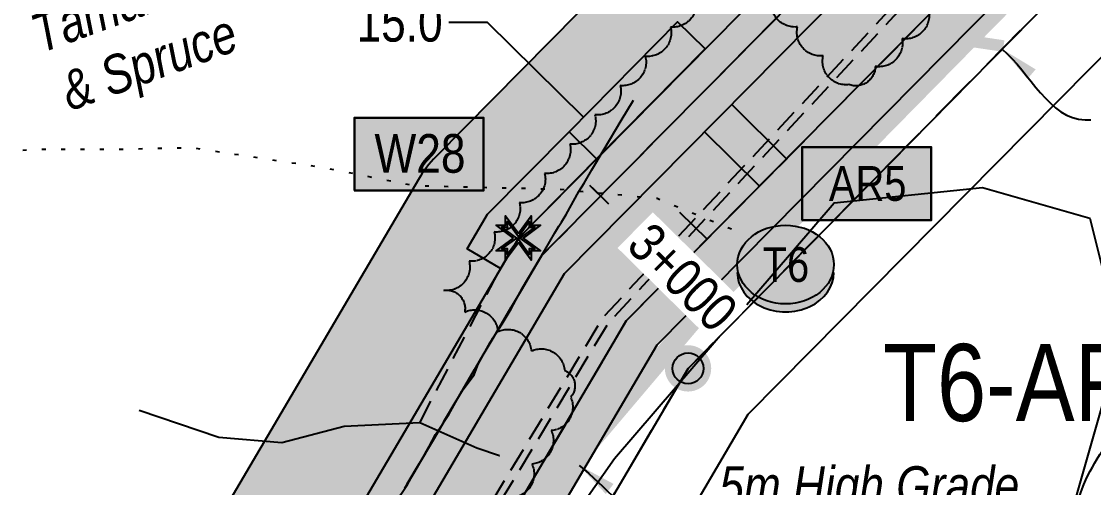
# Model space of a CAD drawing. Extents: x 406232 to 435383, y 6039561 to 6052989.
# Drawn here: x 421575.4 to 421852.9, y 6046233.2 to 6046353.9 of the extents above; entities that cross this region are included whole.
import ezdxf
from ezdxf.enums import TextEntityAlignment as Align

# ---------------------------------------------------------------- set-up
doc = ezdxf.new("R2010")
doc.units = 0
doc.header["$LTSCALE"] = 5
doc.header["$PDSIZE"] = 0.5
for name, pattern in [('0', [1, 1, 0]), ('foc-ACCESSROAD', [3.75, 2.5, -1.25]), ('foc-TIELINE', [1.875, 1.25, -0.625]), ('foc-TOPO', [1, 0.2, -0.8]), ('UG_PIPE', [1.875, 1.25, -0.625])]:
    doc.linetypes.add(name, pattern=pattern)
doc.layers.get('Defpoints').update_dxf_attribs({"color": 9})
for name, color, linetype, lineweight in [('AS-GENERAL', 48, 'Continuous', 18), ('P-CHAINAGE-T', 201, 'Continuous', 18), ('T-TEXT', 48, 'Continuous', 18)]:
    doc.layers.add(name, color=color, linetype=linetype, lineweight=lineweight)
for name, color, linetype in [('AS-PIPE-UG', 44, 'UG_PIPE'), ('AS-ROADS', 254, 'Continuous'), ('F-AR', 190, 'foc-ACCESSROAD'), ('F-RW', 190, 'Continuous'), ('L-MON', 1, 'Continuous'), ('P-BUFFER-H 100m', 191, 'Continuous'), ('P-BUFFER-H 30m', 51, 'Continuous'), ('P-CHAINAGE-CL', 201, 'foc-TIELINE'), ('P-CROSSINGS', 250, 'Continuous'), ('P-PROPOSED', 10, 'Continuous'), ('P-PROPOSED-H', 21, 'Continuous'), ('P-TEMP-BLOCKS', 250, 'Continuous'), ('P-TEMP-H', 41, 'Continuous'), ('P-TEMP_WORKSPACE', 46, 'Continuous'), ('P-TXT', 4, 'Continuous'), ('P-WORKAREA', 113, 'Continuous'), ('P-WORKAREA-H', 111, 'Continuous'), ('T-BUSH', 110, '0'), ('T-BUSH-T', 110, 'Continuous'), ('T-CREEK', 160, 'Continuous'), ('T-SLOPE', 48, 'Continuous'), ('T-TIE', 201, 'foc-TIELINE'), ('T-VEGETATION-CHANGE', 104, 'foc-TOPO'), ('WETLAND', 143, 'Continuous')]:
    doc.layers.add(name, color=color, linetype=linetype)
doc.styles.add('80CG', font='ARIALN.TTF', dxfattribs={"height": 10})
doc.styles.add('80L', font='ARIALN.TTF', dxfattribs={"height": 10})
doc.styles.add('Crossing', font='ARIALN.TTF', dxfattribs={"height": 10})
doc.styles.add('foc-LtypeFont', font='ARIALN.TTF', dxfattribs={"height": 7.35})
doc.linetypes.add('foc-TOPO-flowdirection-NOLINE', pattern='A,0,[">",foc-LtypeFont,S=0.3,R=0,X=0,Y=-0.945],-20,[">",foc-LtypeFont,S=0.3,R=0,X=0,Y=-0.945],0', length=20)
doc.dimstyles.new('Compass 5 000', dxfattribs={"dimscale": 5, "dimtxt": 9, "dimasz": 2, "dimexe": 0.2, "dimexo": 0.0625, "dimgap": 0.5, "dimtad": 0, "dimtih": 1, "dimtoh": 1, "dimzin": 0, "dimdsep": 46, "dimtxsty": '80CG', "dimcen": 0.1, "dimse1": 1, "dimse2": 1, "dimclrd": 256, "dimclrt": 256, "dimaunit": 1, "dimadec": 4, "dimazin": 0, "dimtfac": 0.06, "dimtofl": 0, "dimtmove": 0, "dimatfit": 1, "dimfxl": 0.2, "dimtolj": 1, "dimtzin": 0, "dimlwd": -1, "dimarcsym": 0})

# ---------------------------------------------------------------- blocks, each defined once
blk = doc.blocks.new('fdia')
at = {"color": 255, "const_width": 1}
blk.add_lwpolyline([(-0.5, 0, 1), (0.5, 0, 1)], format="xyb", close=True, dxfattribs=at)
blk = doc.blocks.new('Fdiaa')
blk.add_blockref('fdia', (0, 0))
blk = doc.blocks.new('fdib')
at = {"color": 1, "const_width": 1.6}
blk.add_lwpolyline([(-0.4, 0, 1), (0.4, 0, 1)], format="xyb", close=True, dxfattribs=at)
at = {"color": 1}
blk.add_circle((0, 0), 0.8, dxfattribs=at)
blk = doc.blocks.new('Fdibb')
blk.add_blockref('fdib', (0, 0))
blk = doc.blocks.new('fdicc')
for name in ['Fdibb', 'Fdiaa']:
    blk.add_blockref(name, (0, 0))
blk = doc.blocks.new('FDI')
blk.add_blockref('fdicc', (0, 0))
blk = doc.blocks.new('TEMP')
h = blk.add_hatch(color=255)
h.dxf.hatch_style = 1
h.paths.add_polyline_path([(0, 0.251), (-0.666, 1.152), (-0.666, 0.666), (-1.152, 0.666), (-0.251, 0), (-1.152, -0.666), (-0.666, -0.666), (-0.666, -1.152), (0, -0.251), (0.666, -1.152), (0.666, -0.666), (1.152, -0.666), (0.251, 0), (1.152, 0.666), (0.666, 0.666), (0.666, 1.152)])
h.paths.add_polyline_path([(0.566, 0.849), (0.566, 0.566), (0.849, 0.566), (0.083, 0), (0.849, -0.566), (0.566, -0.566), (0.566, -0.849), (0, -0.083), (-0.566, -0.849), (-0.566, -0.566), (-0.849, -0.566), (-0.083, 0), (-0.849, 0.566), (-0.566, 0.566), (-0.566, 0.849), (0, 0.083)], flags=16)
h = blk.add_hatch(color=1)
h.dxf.hatch_style = 1
h.paths.add_polyline_path([(0, 0.083), (-0.566, 0.849), (-0.566, 0.566), (-0.849, 0.566), (-0.083, 0), (-0.849, -0.566), (-0.566, -0.566), (-0.566, -0.849), (0, -0.083), (0.566, -0.849), (0.566, -0.566), (0.849, -0.566), (0.083, 0), (0.849, 0.566), (0.566, 0.566), (0.566, 0.849)])
at = {"color": 1}
for p, q in [((-0.083, 0), (0.083, 0)), ((0, 0.083), (0, -0.083))]:
    blk.add_line(p, q, dxfattribs=at)
at = {"color": 255, "flags": 128}
blk.add_lwpolyline([(-0.251, 0), (-1.152, 0.666), (-0.666, 0.666), (-0.666, 1.152), (0, 0.251), (0.666, 1.152), (0.666, 0.666), (1.152, 0.666), (0.251, 0), (1.152, -0.666), (0.666, -0.666), (0.666, -1.152), (0, -0.251), (-0.666, -1.152), (-0.666, -0.666), (-1.152, -0.666)], close=True, dxfattribs=at)
at = {"color": 1, "flags": 128}
blk.add_lwpolyline([(-0.083, 0), (-0.849, 0.566), (-0.566, 0.566), (-0.566, 0.849), (0, 0.083), (0.566, 0.849), (0.566, 0.566), (0.849, 0.566), (0.083, 0), (0.849, -0.566), (0.566, -0.566), (0.566, -0.849), (0, -0.083), (-0.566, -0.849), (-0.566, -0.566), (-0.849, -0.566)], close=True, dxfattribs=at)
blk = doc.blocks.new('*D515')
at = {"layer": 'Defpoints', "color": 0, "transparency": 16777216}
for p in [(421745.92, 6046340.3), (421756.59, 6046329.77), (421727.95, 6046322.1)]:
    blk.add_point(p, dxfattribs=at)
at = {"layer": 'P-TXT', "transparency": 16777216}
for p, q in [((421696.01, 6046353.64), (421686.01, 6046353.64)), ((421720.83, 6046329.13), (421696.01, 6046353.64)), ((421745.73, 6046304.54), (421752.85, 6046297.51))]:
    blk.add_line(p, q, dxfattribs=at)
for points in [[(421722, 6046330.31), (421719.66, 6046327.94), (421727.95, 6046322.1)], [(421746.9, 6046305.73), (421744.56, 6046303.36), (421738.62, 6046311.57)]]:
    blk.add_solid(points, dxfattribs=at)
at = {"layer": 'P-TXT', "transparency": 16777216, "insert": (421673.26, 6046353.64), "char_height": 10, "attachment_point": 5, "style": '80CG'}
blk.add_mtext('\\A1;15.0', dxfattribs=at)
blk = doc.blocks.new('Temp_Area3')
h = blk.add_hatch(color=111)
h.dxf.hatch_style = 1
h.paths.add_polyline_path([(-16.83, -9.44), (16.33, -9.44), (16.33, 9.05), (-16.83, 9.05)])
at = {"color": 250}
for points in [[(-17.03, -9.64), (16.53, -9.64), (16.53, 9.25), (-17.03, 9.25)], [(-16.93, -9.54), (16.43, -9.54), (16.43, 9.15), (-16.93, 9.15)]]:
    blk.add_lwpolyline(points, close=True, dxfattribs=at)
at = {"color": 250, "style": '80L'}
blk.add_attdef('TEMPORARY', text='', height=9, dxfattribs=at).set_placement((0, -0.15), align=Align.MIDDLE_CENTER)
blk = doc.blocks.new('xing3')
h = blk.add_hatch(color=250)
h.dxf.hatch_style = 1
edge = h.paths.add_edge_path()
edge.add_ellipse((0, -2.05), major_axis=(-12.5, 0), ratio=0.816297, start_angle=0, end_angle=180)
edge.add_line((12.5, -2.05), (12.5, 0))
edge.add_ellipse((0, 0), major_axis=(-12.5, 0), ratio=0.816297, start_angle=0, end_angle=180, ccw=False)
edge.add_line((-12.5, 0), (-12.5, -2.05))
at = {"layer": 'P-BUFFER-H 100m'}
h = blk.add_hatch(color=256, dxfattribs=at)
h.dxf.hatch_style = 1
edge = h.paths.add_edge_path()
edge.add_ellipse((0, 0), major_axis=(-12.5, 0), ratio=0.816297, start_angle=0, end_angle=360)
at = {"color": 250}
blk.add_ellipse((0, 0), major_axis=(-12.5, 0), ratio=0.816297, dxfattribs=at)
blk.add_ellipse((0, -2.05), major_axis=(-12.5, 0), ratio=0.816297, start_param=0, end_param=3.141593, dxfattribs=at)
at = {"color": 250, "style": 'Crossing'}
blk.add_attdef('CROSSING', text='', height=9, dxfattribs=at).set_placement((0.09, 0.02), align=Align.MIDDLE_CENTER)
at = {"color": 250, "style": 'Crossing', "flags": 1}
for tag, p in [('OWNER', (0.09, -12.49)), ('DESCRIPTION', (0.09, -25.77)), ('LOCATION', (0.09, -39.3)), ('DWG_REF', (0.09, -52.84))]:
    blk.add_attdef(tag, text='', height=9, dxfattribs=at).set_placement(p, align=Align.MIDDLE_CENTER)
blk = doc.blocks.new('Temporary Area')
h = blk.add_hatch(color=191)
h.dxf.hatch_style = 1
h.paths.add_polyline_path([(-16.83, -9.44), (16.33, -9.44), (16.33, 9.05), (-16.83, 9.05)])
at = {"color": 250}
for points in [[(-17.03, -9.64), (16.53, -9.64), (16.53, 9.25), (-17.03, 9.25)], [(-16.93, -9.54), (16.43, -9.54), (16.43, 9.15), (-16.93, 9.15)]]:
    blk.add_lwpolyline(points, close=True, dxfattribs=at)
at = {"color": 250, "style": '80L'}
blk.add_attdef('TEMPORARY', text='', height=9, dxfattribs=at).set_placement((0, -0.15), align=Align.MIDDLE_CENTER)

msp = doc.modelspace()

# ---------------------------------------------------------------- hatches: boundary and pattern name
at = {"layer": 'P-BUFFER-H 30m'}
h = msp.add_hatch(color=256, dxfattribs=at)
h.dxf.hatch_style = 1
edge = h.paths.add_edge_path()
edge.add_line((422078.669, 6046739.07), (422091.406, 6046743.276))
edge.add_line((422091.406, 6046743.276), (422159.052, 6046746.994))
edge.add_arc((422157.406, 6046776.935), 29.986, 273.1459, 290.20378)
edge.add_line((422167.762, 6046748.794), (422184.143, 6046754.822))
edge.add_arc((422173.786, 6046782.963), 29.986, 290.20378, 320.86286)
edge.add_line((422197.045, 6046764.037), (422348.716, 6046950.421))
edge.add_arc((422325.458, 6046969.348), 29.986, 320.86286, 323.33395)
edge.add_line((422349.51, 6046951.441), (422399.023, 6047017.95))
edge.add_arc((422374.97, 6047035.856), 29.986, 323.33395, 335.22695)
edge.add_line((422402.197, 6047023.291), (422416.923, 6047055.2))
edge.add_arc((422389.696, 6047067.765), 29.986, 335.22695, 389.96272)
edge.add_line((422415.675, 6047082.741), (422097.869, 6047634.025))
edge.add_line((422097.869, 6047634.025), (422176.617, 6047866.451))
edge.add_arc((422148.217, 6047876.073), 29.986, 341.28303, 350.34858)
edge.add_line((422177.779, 6047871.046), (422216.802, 6048100.513))
edge.add_line((422216.802, 6048100.513), (422619.954, 6048513.275))
edge.add_arc((422598.502, 6048534.228), 29.986, 315.6749, 328.0327)
edge.add_arc((423027.778, 6049193.767), 786.938, 233.619087, 239.124397, ccw=False)
edge.add_line((422561.006, 6048560.211), (422153.361, 6048142.848))
edge.add_arc((422174.813, 6048121.896), 29.986, 135.6749, 170.34853)
edge.add_line((422145.251, 6048126.923), (422104.471, 6047887.126))
edge.add_line((422104.471, 6047887.126), (422020.339, 6047638.81))
edge.add_arc((422048.739, 6047629.188), 29.986, 161.28303, 209.96272)
edge.add_line((422022.76, 6047614.212), (422339.099, 6047065.472))
edge.add_line((422339.099, 6047065.472), (422336.093, 6047058.958))
edge.add_line((422336.093, 6047058.958), (422289.957, 6046996.985))
edge.add_line((422289.957, 6046996.985), (422147.087, 6046821.416))
edge.add_line((422147.087, 6046821.416), (422081.327, 6046817.801))
edge.add_arc((422082.973, 6046787.86), 29.986, 93.1459, 108.27547)
edge.add_line((422073.57, 6046816.334), (422044.337, 6046806.68))
edge.add_arc((422053.741, 6046778.206), 29.986, 108.27547, 136.71459)
edge.add_line((422031.912, 6046798.766), (421950.911, 6046712.766))
edge.add_arc((421972.74, 6046692.206), 29.986, 136.71459, 153.9725)
edge.add_line((421945.794, 6046705.365), (421829.892, 6046468.019))
edge.add_line((421829.892, 6046468.019), (421682.659, 6046318.916))
edge.add_arc((421703.995, 6046297.847), 29.986, 135.36133, 149.54377)
edge.add_line((421678.147, 6046313.046), (421542.211, 6046081.869))
edge.add_line((421542.211, 6046081.869), (421518.908, 6046052.69))
edge.add_arc((421542.34, 6046033.978), 29.986, 141.38985, 231.38985)
edge.add_line((421523.628, 6046010.546), (421558.775, 6045982.478))
edge.add_line((421558.775, 6045982.478), (421517.661, 6045930.994))
edge.add_arc((421541.092, 6045912.282), 29.986, 141.38985, 231.38985)
edge.add_line((421522.38, 6045888.85), (421539.649, 6045875.06))
edge.add_line((421539.649, 6045875.06), (421549.279, 6045736.701))
edge.add_line((421549.279, 6045736.701), (421371.933, 6045442.559))
edge.add_line((421371.933, 6045442.559), (421241.803, 6045246.163))
edge.add_arc((421266.8, 6045229.601), 29.986, 146.47195, 178.67792)
edge.add_line((421236.822, 6045230.292), (421226.276, 6044773.342))
edge.add_arc((421256.255, 6044772.65), 29.986, 178.67792, 186.87826)
edge.add_line((421226.484, 6044769.059), (421243.384, 6044628.964))
edge.add_line((421243.384, 6044628.964), (421276.513, 6044131.456))
edge.add_line((421276.513, 6044131.456), (421265.916, 6043833.544))
edge.add_line((421265.916, 6043833.544), (421226.079, 6042854.329))
edge.add_line((421226.079, 6042854.329), (421217.113, 6042635.181))
edge.add_line((421217.113, 6042635.181), (421201.691, 6042634.376))
edge.add_arc((421203.255, 6042604.431), 29.986, 92.98912, 124.70638)
edge.add_line((421186.181, 6042629.082), (421141.768, 6042598.321))
edge.add_line((421141.768, 6042598.321), (421082.239, 6042574.607))
edge.add_line((421082.239, 6042574.607), (420991.134, 6042558.346))
edge.add_arc((420996.402, 6042528.826), 29.986, 100.11985, 107.66455)
edge.add_line((420987.303, 6042557.399), (420935.116, 6042540.779))
edge.add_arc((420944.215, 6042512.207), 29.986, 107.66455, 188.71673)
edge.add_line((420914.575, 6042507.662), (420925.485, 6042436.504))
edge.add_arc((420955.125, 6042441.048), 29.986, 188.71673, 293.19001)
edge.add_arc((420969.945, 6042443.319), 29.986, 264.23499, 368.71673)
edge.add_line((420999.585, 6042447.864), (420994.502, 6042481.016))
edge.add_line((420994.502, 6042481.016), (421007.225, 6042485.068))
edge.add_line((421007.225, 6042485.068), (421057.718, 6042494.08))
edge.add_line((421057.718, 6042494.08), (421087.36, 6042336.645))
edge.add_arc((421116.829, 6042342.193), 29.986, 190.66276, 295.14027)
edge.add_arc((421131.563, 6042344.967), 29.986, 266.18524, 370.66276)
edge.add_line((421161.032, 6042350.515), (421130.419, 6042513.105))
edge.add_line((421130.419, 6042513.105), (421174.267, 6042530.573))
edge.add_arc((421163.17, 6042558.43), 29.986, 291.72064, 304.70638)
edge.add_line((421180.243, 6042533.779), (421218.361, 6042560.179))
edge.add_line((421218.361, 6042560.179), (421261.944, 6042562.454))
edge.add_arc((421260.38, 6042592.4), 29.986, 272.98912, 357.65718)
edge.add_line((421290.341, 6042591.174), (421300.983, 6042851.272))
edge.add_line((421300.983, 6042851.272), (421340.824, 6043830.611))
edge.add_arc((421310.863, 6043831.83), 29.986, 357.67037, 357.96277)
edge.add_line((421340.83, 6043830.764), (421351.513, 6044131.087))
edge.add_arc((421321.546, 6044132.153), 29.986, 357.96277, 363.80973)
edge.add_line((421351.466, 6044134.145), (421318.071, 6044635.642))
edge.add_arc((421288.151, 6044633.65), 29.986, 3.80973, 6.88899)
edge.add_line((421317.92, 6044637.247), (421301.297, 6044774.84))
edge.add_line((421301.297, 6044774.84), (421311.468, 6045215.581))
edge.add_line((421311.468, 6045215.581), (421434.955, 6045401.951))
edge.add_arc((421409.958, 6045418.514), 29.986, 326.47195, 328.91305)
edge.add_line((421435.638, 6045403.031), (421620.817, 6045710.164))
edge.add_arc((421595.137, 6045725.647), 29.986, 328.91305, 363.98161)
edge.add_line((421625.051, 6045727.729), (421613.063, 6045899.966))
edge.add_arc((421583.149, 6045897.884), 29.986, 3.98161, 45.395)
edge.add_line((421604.205, 6045919.233), (421645.422, 6045970.846))
edge.add_arc((421621.991, 6045989.558), 29.986, 321.38985, 411.38985)
edge.add_line((421640.703, 6046012.989), (421605.299, 6046041.262))
edge.add_line((421605.299, 6046041.262), (421739.932, 6046270.224))
edge.add_line((421739.932, 6046270.224), (421888.413, 6046420.589))
edge.add_arc((421867.076, 6046441.659), 29.986, 315.36133, 333.9725)
edge.add_line((421894.021, 6046428.501), (422010.162, 6046666.336))
edge.add_line((422010.162, 6046666.336), (422078.669, 6046739.07))
at = {"layer": 'P-PROPOSED-H'}
h = msp.add_hatch(color=256, dxfattribs=at)
h.dxf.hatch_style = 1
edge = h.paths.add_edge_path()
edge.add_line((421288.151, 6044633.65), (421271.269, 6044773.38))
edge.add_line((421271.269, 6044773.38), (421281.69, 6045224.927))
edge.add_line((421281.69, 6045224.927), (421409.958, 6045418.514))
edge.add_line((421409.958, 6045418.514), (421595.137, 6045725.647))
edge.add_line((421595.137, 6045725.647), (421583.149, 6045897.884))
edge.add_line((421583.149, 6045897.884), (421562.164, 6045914.641))
edge.add_line((421562.164, 6045914.641), (421621.991, 6045989.558))
edge.add_line((421621.991, 6045989.558), (421563.412, 6046036.337))
edge.add_line((421563.412, 6046036.337), (421579.359, 6046056.306))
edge.add_line((421579.359, 6046056.306), (421715.974, 6046288.639))
edge.add_line((421715.974, 6046288.639), (421867.076, 6046441.659))
edge.add_line((421867.076, 6046441.659), (421985.214, 6046683.583))
edge.add_line((421985.214, 6046683.583), (422062.05, 6046765.161))
edge.add_line((422062.05, 6046765.161), (422085.784, 6046772.999))
edge.add_line((422085.784, 6046772.999), (422157.406, 6046776.935))
edge.add_line((422157.406, 6046776.935), (422173.786, 6046782.963))
edge.add_line((422173.786, 6046782.963), (422325.458, 6046969.348))
edge.add_line((422325.458, 6046969.348), (422374.97, 6047035.856))
edge.add_line((422374.97, 6047035.856), (422389.696, 6047067.765))
edge.add_line((422389.696, 6047067.765), (422065.116, 6047630.8))
edge.add_line((422065.116, 6047630.8), (422148.217, 6047876.073))
edge.add_line((422148.217, 6047876.073), (422188.809, 6048114.768))
edge.add_line((422188.809, 6048114.768), (422598.502, 6048534.228))
edge.add_arc((423027.778, 6049193.767), 786.938, 235.830003, 236.941005, ccw=False)
edge.add_line((422585.794, 6048542.675), (422174.813, 6048121.896))
edge.add_line((422174.813, 6048121.896), (422133.634, 6047879.756))
edge.add_line((422133.634, 6047879.756), (422048.739, 6047629.188))
edge.add_line((422048.739, 6047629.188), (422372.83, 6047067.001))
edge.add_line((422372.83, 6047067.001), (422362.011, 6047043.557))
edge.add_line((422362.011, 6047043.557), (422313.624, 6046978.56))
edge.add_line((422313.624, 6046978.56), (422164.751, 6046795.615))
edge.add_line((422164.751, 6046795.615), (422154.338, 6046791.783))
edge.add_line((422154.338, 6046791.783), (422082.973, 6046787.86))
edge.add_line((422082.973, 6046787.86), (422053.741, 6046778.206))
edge.add_line((422053.741, 6046778.206), (421972.74, 6046692.206))
edge.add_line((421972.74, 6046692.206), (421854.681, 6046450.445))
edge.add_line((421854.681, 6046450.445), (421703.995, 6046297.847))
edge.add_line((421703.995, 6046297.847), (421566.976, 6046064.827))
edge.add_line((421566.976, 6046064.827), (421542.34, 6046033.978))
edge.add_line((421542.34, 6046033.978), (421600.919, 6045987.198))
edge.add_line((421600.919, 6045987.198), (421541.092, 6045912.282))
edge.add_line((421541.092, 6045912.282), (421568.649, 6045890.276))
edge.add_line((421568.649, 6045890.276), (421579.851, 6045729.331))
edge.add_line((421579.851, 6045729.331), (421397.283, 6045426.529))
edge.add_line((421397.283, 6045426.529), (421266.8, 6045229.601))
edge.add_line((421266.8, 6045229.601), (421256.255, 6044772.65))
edge.add_line((421256.255, 6044772.65), (421273.25, 6044631.758))
edge.add_line((421273.25, 6044631.758), (421306.535, 6044131.921))
edge.add_line((421306.535, 6044131.921), (421295.88, 6043832.401))
edge.add_line((421295.88, 6043832.401), (421256.041, 6042853.11))
edge.add_line((421256.041, 6042853.11), (421245.958, 6042606.66))
edge.add_line((421245.958, 6042606.66), (421203.255, 6042604.431))
edge.add_line((421203.255, 6042604.431), (421156.036, 6042571.727))
edge.add_line((421156.036, 6042571.727), (421090.506, 6042545.622))
edge.add_line((421090.506, 6042545.622), (420996.402, 6042528.826))
edge.add_line((420996.402, 6042528.826), (420944.215, 6042512.207))
edge.add_line((420944.215, 6042512.207), (420955.125, 6042441.048))
edge.add_line((420955.125, 6042441.048), (420969.945, 6042443.319))
edge.add_line((420969.945, 6042443.319), (420960.978, 6042501.81))
edge.add_line((420960.978, 6042501.81), (421000.01, 6042514.24))
edge.add_line((421000.01, 6042514.24), (421081.691, 6042528.819))
edge.add_line((421081.691, 6042528.819), (421116.829, 6042342.193))
edge.add_line((421116.829, 6042342.193), (421131.563, 6042344.967))
edge.add_line((421131.563, 6042344.967), (421096.382, 6042531.824))
edge.add_line((421096.382, 6042531.824), (421163.17, 6042558.43))
edge.add_line((421163.17, 6042558.43), (421208.29, 6042589.68))
edge.add_line((421208.29, 6042589.68), (421260.38, 6042592.4))
edge.add_line((421260.38, 6042592.4), (421271.021, 6042852.497))
edge.add_line((421271.021, 6042852.497), (421310.863, 6043831.83))
edge.add_line((421310.863, 6043831.83), (421321.546, 6044132.153))
edge.add_line((421321.546, 6044132.153), (421288.151, 6044633.65))
at = {"layer": 'P-TEMP-H'}
h = msp.add_hatch(color=256, dxfattribs=at)
h.dxf.hatch_style = 1
h.paths.add_polyline_path([(421724.253, 6046318.362), (421752.346, 6046346.811), (421745.233, 6046353.834), (421717.141, 6046325.385)])
h = msp.add_hatch(color=256, dxfattribs=at)
h.dxf.hatch_style = 1
h.paths.add_polyline_path([(421724.253, 6046318.362), (421703.995, 6046297.847), (421699.355, 6046289.956), (421690.739, 6046295.022), (421696.009, 6046303.985), (421717.141, 6046325.385)])
at = {"layer": 'P-WORKAREA-H'}
h = msp.add_hatch(color=256, dxfattribs=at)
h.dxf.hatch_style = 1
h.paths.add_polyline_path([(421759.22, 6046332.434), (421773.445, 6046318.388), (421766.422, 6046311.276), (421752.197, 6046325.322)])

# ---------------------------------------------------------------- linework, layer by layer
at = {"layer": 'AS-GENERAL', "const_width": 3, "flags": 128}
msp.add_lwpolyline([(421807.447, 6046350.858), (421829.593, 6046347.566)], dxfattribs=at)
at = {"layer": 'AS-PIPE-UG', "flags": 128}
for points in [[(422588.531, 6047373.113), (422559.251, 6047335.426), (422519.953, 6047284.32), (422436.712, 6047129.151), (422394.271, 6047045.44), (422386.6, 6047031.708), (422377.629, 6047019.982), (422333.11, 6046957.994), (422317.232, 6046939.716), (422189.53, 6046787.387), (422180.474, 6046777.718), (422166.555, 6046770.016), (422160.88, 6046766.976), (422153.41, 6046765.307), (422106.411, 6046757.777), (422092.804, 6046756.225), (422078.364, 6046753.547), (422070.862, 6046750.466), (422065.61, 6046747.067), (422003.275, 6046687.397), (421993.778, 6046676.89), (421993.756, 6046676.908), (421989.898, 6046669.4), (421877.222, 6046445.447), (421871.844, 6046434.653), (421867.496, 6046429.434), (421725.754, 6046277.072), (421607.655, 6046081.375), (421588.041, 6046049.128), (421561.01, 6046012.988), (421557.515, 6046009.386), (421555.235, 6046008.725), (421552.894, 6046009.836), (421550.151, 6046009.826), (421546.852, 6046007.765), (421538.659, 6045997.298)], [(422590.973, 6047373.069), (422560.68, 6047334.078), (422521.517, 6047283.147), (422438.392, 6047128.195), (422395.941, 6047044.464), (422388.152, 6047030.52), (422379.09, 6047018.676), (422334.523, 6046956.621), (422318.581, 6046938.269), (422190.847, 6046785.902), (422181.458, 6046775.878), (422167.161, 6046767.967), (422161.153, 6046764.748), (422153.254, 6046762.984), (422106.117, 6046755.431), (422092.542, 6046753.883), (422078.46, 6046751.271), (422071.435, 6046748.386), (422066.597, 6046745.255), (422004.51, 6046685.823), (421995.235, 6046675.562), (421991.59, 6046668.468), (421878.922, 6046444.53), (421873.409, 6046433.466), (421868.819, 6046427.956), (421727.213, 6046275.74), (421609.252, 6046080.272), (421589.57, 6046047.914), (421562.363, 6046011.538)]]:
    msp.add_lwpolyline(points, dxfattribs=at)
at = {"layer": 'AS-ROADS', "const_width": 4.998, "flags": 128}
msp.add_lwpolyline([(421353.026, 6045823.327), (421371.044, 6045829.495), (421412.699, 6045848.325), (421493.697, 6045897.925), (421584.438, 6046008.888), (421615.117, 6046049.602), (421632.814, 6046082.037), (421667.155, 6046155.626), (421696.659, 6046209.709), (421719.069, 6046240.926), (421750.356, 6046277.924), (421865.99, 6046395.568), (421891.235, 6046425.328), (421905.606, 6046449.745), (421957.336, 6046566.852), (421994.768, 6046643.82), (422016.828, 6046678.535), (422048.307, 6046710.75), (422083.291, 6046733.632), (422123.695, 6046745.433), (422155.606, 6046749.082), (422178.188, 6046754.306), (422204.859, 6046773.603), (422381.26, 6046989.296)], dxfattribs=at)
at = {"layer": 'Defpoints'}
msp.add_polyline3d([(421773.267, 6046357.328, 846.93), (421769.755, 6046353.772, 846.927), (421766.244, 6046350.216, 846.748), (421762.732, 6046346.66, 846.973), (421759.221, 6046343.104, 847.083), (421755.709, 6046339.548, 846.861), (421752.198, 6046335.992, 846.684), (421748.686, 6046332.436, 846.562), (421745.174, 6046328.879, 846.386), (421741.663, 6046325.323, 846.305), (421738.151, 6046321.767, 846.169), (421734.64, 6046318.211, 846.081), (421731.128, 6046314.655, 845.937), (421727.617, 6046311.099, 845.978), (421724.105, 6046307.543, 845.861), (421720.594, 6046303.986, 845.784), (421717.082, 6046300.43, 845.675), (421713.57, 6046296.874, 845.656), (421709.985, 6046293.243, 845.567), (421707.505, 6046289.026, 845.513), (421704.972, 6046284.718, 845.567), (421702.438, 6046280.41, 845.52), (421699.905, 6046276.101, 845.425), (421697.372, 6046271.793, 845.417), (421694.839, 6046267.485, 845.439), (421692.306, 6046263.177, 845.517), (421689.772, 6046258.869, 845.726), (421687.239, 6046254.561, 845.955), (421684.706, 6046250.253, 845.743), (421682.173, 6046245.945, 844.721), (421679.639, 6046241.636, 843.698), (421677.106, 6046237.328, 842.882), (421674.573, 6046233.02, 841.742)], dxfattribs=at)
at = {"layer": 'F-AR'}
msp.add_lwpolyline([(421899.707, 6046418.521), (421747.918, 6046264.086), (421612.379, 6046033.584), (421507.66, 6045902.453), (421509.671, 6045873.538), (421510.277, 6045864.82), (421502.283, 6045864.263), (421490.31, 6045863.43), (421489.176, 6045879.893), (421488.853, 6045884.573), (421487.181, 6045908.843), (421487.181, 6045908.843), (421524.434, 6045955.493), (421531.741, 6045964.642), (421549.348, 6045986.691), (421595.869, 6046044.945), (421731.946, 6046276.363), (421883.602, 6046429.943)], dxfattribs=at)
at = {"layer": 'F-RW'}
for points in [[(421412.793, 6045622.044), (421431.535, 6045895.073), (421468.762, 6045917.815), (421579.359, 6046056.306), (421715.974, 6046288.639), (421867.076, 6046441.659), (421985.213, 6046683.58), (422062.05, 6046765.161), (422085.784, 6046772.999), (422157.406, 6046776.935), (422173.782, 6046782.962), (422325.408, 6046969.384), (422374.969, 6047035.869), (422422.313, 6047138.414), (422509.183, 6047292.2), (422548.416, 6047345.685), (422571.387, 6047373.42)], [(421255.566, 6045591.14), (421319.501, 6045669.896), (421338.774, 6045693.057), (421453.726, 6045834.915), (421453.726, 6045834.915), (421612.379, 6046033.584), (421747.918, 6046264.086), (421899.707, 6046418.521), (421921.601, 6046463.407), (421936.186, 6046493.314), (422031.386, 6046688.527), (422197.88, 6046749.227), (422300.72, 6046875.604), (422357.013, 6046944.781), (422357.013, 6046944.781), (422357.013, 6046944.781), (422357.013, 6046944.781), (422461.384, 6047073.2), (422461.384, 6047073.2), (422632.233, 6047283.256), (422695.246, 6047360.729), (422703.643, 6047371.053)], [(422596.965, 6047372.962), (422564.187, 6047333.387), (422526.005, 6047281.334), (422440.12, 6047129.293), (422392.244, 6047025.595), (422341.184, 6046957.098), (422185.831, 6046766.094), (422161.497, 6046757.139), (422089.532, 6046753.184), (422073.129, 6046747.767), (422001.845, 6046672.082), (421883.602, 6046429.943), (421731.946, 6046276.363), (421595.869, 6046044.945), (421482.187, 6045902.59), (421450.772, 6045883.399), (421432.73, 6045620.569), (421425.289, 6045526.771), (421304.444, 6045344.447), (421292.017, 6044806.847), (421358.969, 6044805.336), (421354.605, 6044607.607), (421421.736, 6044507.172)], [(422209.927, 6046732.359), (422045.839, 6046672.553), (421958.238, 6046492.921), (421943.653, 6046463.014), (421916.24, 6046406.811), (421763.438, 6046252.133), (421628, 6046021.109), (421481.848, 6045838.094), (421525.525, 6045803.331), (421513.073, 6045787.695), (421473.777, 6045818.97), (421469.303, 6045822.385), (421469.303, 6045822.385), (421354.306, 6045680.471), (421344.875, 6045669.447), (421263.142, 6045568.842)]]:
    msp.add_lwpolyline(points, dxfattribs=at)
at = {"layer": 'P-BUFFER-H 30m', "flags": 128}
for points in [[(422022.76, 6047614.212), (422339.099, 6047065.472), (422336.093, 6047058.958), (422289.957, 6046996.985), (422147.087, 6046821.416), (422081.327, 6046817.801, 0.0661113), (422073.57, 6046816.334), (422044.337, 6046806.68, 0.1247299), (422031.912, 6046798.766), (421950.911, 6046712.766, 0.0754445), (421945.794, 6046705.365), (421829.892, 6046468.019), (421682.659, 6046318.916, 0.0619617), (421678.147, 6046313.046), (421542.211, 6046081.869), (421518.908, 6046052.69, 0.4142136), (421523.628, 6046010.546), (421558.775, 6045982.478), (421517.661, 6045930.994, 0.4142136), (421522.38, 6045888.85), (421539.649, 6045875.06), (421549.279, 6045736.701), (421371.933, 6045442.559)], [(421435.638, 6045403.031), (421620.817, 6045710.164, 0.1542209), (421625.051, 6045727.729), (421613.063, 6045899.966, 0.1826928), (421604.205, 6045919.233), (421645.422, 6045970.846, 0.4142136), (421640.703, 6046012.989), (421605.299, 6046041.262), (421739.932, 6046270.224), (421888.413, 6046420.589, 0.0813855), (421894.021, 6046428.501), (422010.162, 6046666.336), (422078.669, 6046739.07), (422091.406, 6046743.276), (422159.052, 6046746.994, 0.0745668), (422167.762, 6046748.794), (422184.143, 6046754.822, 0.1345792), (422197.045, 6046764.037), (422348.716, 6046950.421, 0.0107826)]]:
    msp.add_lwpolyline(points, format="xyb", dxfattribs=at)
at = {"layer": 'P-CHAINAGE-CL'}
for p, q in [((421722.445, 6046311.552), (421728.135, 6046305.933)), ((421727.424, 6046306.636, 845.9), (421723.156, 6046310.849, 845.9))]:
    msp.add_line(p, q, dxfattribs=at)
at = {"layer": 'P-TEMP_WORKSPACE', "flags": 128}
for points in [[(421724.253, 6046318.362), (421752.346, 6046346.811), (421745.233, 6046353.834), (421717.141, 6046325.385)], [(421724.253, 6046318.362), (421703.995, 6046297.847), (421699.355, 6046289.956), (421690.739, 6046295.022), (421696.009, 6046303.985), (421717.141, 6046325.385)]]:
    msp.add_lwpolyline(points, close=True, dxfattribs=at)
at = {"layer": 'P-WORKAREA', "flags": 128}
msp.add_lwpolyline([(421759.22, 6046332.434), (421773.445, 6046318.388), (421766.422, 6046311.276), (421752.197, 6046325.322)], close=True, dxfattribs=at)
at = {"layer": 'T-BUSH', "flags": 128}
msp.add_lwpolyline([(421811.927, 6046757.834, -0.5205671), (421821.091, 6046761.827, -0.5205671), (421830.853, 6046763.88, -0.5205671), (421840.525, 6046766.228, -0.5205671), (421849.687, 6046770.222, -0.5205671), (421858.849, 6046774.217, -0.5205671), (421867.791, 6046778.655, -0.5205671), (421876.488, 6046783.581, -0.5205671), (421884.132, 6046789.867, -0.5205671), (421892.979, 6046791.292, -0.5205671), (421902.712, 6046789.123, -0.5205671), (421912.022, 6046785.49, -0.5205671), (421921.149, 6046781.417, -0.5205671), (421929.695, 6046776.321, -0.5205671), (421937.811, 6046770.487, -0.5205671), (421945.827, 6046764.517, -0.5205671), (421952.283, 6046757.026, -0.5205671), (421957.873, 6046748.745, -0.5205671), (421963.123, 6046740.239, -0.5205671), (421969.571, 6046732.626, -0.5205671), (421976.691, 6046725.855, -0.5205671), (421986.06, 6046722.373, -0.5205671), (421995.43, 6046718.891, -0.5205671), (422004.902, 6046715.7, -0.5205671), (422006.319, 6046710.525, -0.5205671), (421999.437, 6046703.276, -0.5205671), (421992.555, 6046696.026, -0.5205671), (421985.674, 6046688.777, -0.5205671), (421980.125, 6046680.6, -0.5205671), (421975.711, 6046671.631, -0.5205671), (421971.298, 6046662.663, -0.5205671), (421966.885, 6046653.695, -0.5205671), (421962.471, 6046644.726, -0.5205671), (421958.058, 6046635.758, -0.5205671), (421953.645, 6046626.79, -0.5205671), (421949.231, 6046617.821, -0.5205671), (421944.818, 6046608.853, -0.5205671), (421940.405, 6046599.885, -0.5205671), (421935.991, 6046590.916, -0.5205671), (421931.578, 6046581.948, -0.5205671), (421927.165, 6046572.98, -0.5205671), (421922.751, 6046564.011, -0.5205671), (421918.338, 6046555.043, -0.5205671), (421913.925, 6046546.075, -0.5205671), (421909.511, 6046537.106, -0.5205671), (421905.098, 6046528.138, -0.5205671), (421901.757, 6046519.482, -0.5205671), (421910.295, 6046514.283, -0.5205671), (421918.832, 6046509.085, -0.5205671), (421914.849, 6046499.99, -0.5205671), (421910.769, 6046490.865, -0.5205671), (421906.69, 6046481.74, -0.5205671), (421902.61, 6046472.615, -0.5205671), (421898.53, 6046463.49, -0.5205671), (421894.451, 6046454.365, -0.5205671), (421890.371, 6046445.24, -0.5205671), (421886.227, 6046436.158, -0.5205671), (421879.317, 6046428.937, -0.5205671), (421872.406, 6046421.715, -0.5205671), (421865.496, 6046414.493, -0.5205671), (421858.585, 6046407.271, -0.5205671), (421851.675, 6046400.049, -0.5205671), (421844.764, 6046392.828, -0.5205671), (421837.854, 6046385.606, -0.5205671), (421830.943, 6046378.384, -0.5205671), (421824.033, 6046371.162, -0.5205671), (421817.122, 6046363.94, -0.5205671), (421810.212, 6046356.719, -0.5205671), (421803.302, 6046349.497, -0.5205671), (421796.391, 6046342.275, -0.5205671), (421789.528, 6046337.577, -0.5205671), (421782.894, 6046345.054, -0.5205671), (421776.26, 6046352.531, -0.5205671), (421769.627, 6046360.007, -0.5205671), (421762.993, 6046367.484, -0.5205671), (421756.416, 6046367.638, -0.5205671), (421749.899, 6046360.059, -0.5205671), (421743.382, 6046352.48, -0.5205671), (421736.866, 6046344.901, -0.5205671), (421730.349, 6046337.322, -0.5205671), (421723.832, 6046329.743, -0.5205671), (421717.315, 6046322.164, -0.5205671), (421710.798, 6046314.585, -0.5205671), (421704.282, 6046307.006, -0.5205671), (421697.765, 6046299.427, -0.5205671), (421691.248, 6046291.848, -0.5205671), (421684.731, 6046284.269, -0.5205671), (421690.112, 6046278.681, -0.5205671), (421698.741, 6046273.636, -0.5205671), (421707.37, 6046268.59, -0.5205671), (421715.998, 6046263.545, -0.5205671), (421717.518, 6046256.619, -0.5205671), (421712.514, 6046247.966, -0.5205671), (421707.51, 6046239.313, -0.5205671), (421702.506, 6046230.661, -0.5205671), (421697.502, 6046222.008, -0.5205671), (421692.498, 6046213.355, -0.5205671), (421687.494, 6046204.703, -0.5205671), (421682.49, 6046196.05, -0.5205671), (421677.486, 6046187.397, -0.5205671), (421672.482, 6046178.745, -0.5205671), (421667.478, 6046170.092, -0.5205671), (421662.474, 6046161.439, -0.5205671), (421657.47, 6046152.787, -0.5205671), (421652.466, 6046144.134, -0.5205671), (421647.462, 6046135.481, -0.5205671), (421642.458, 6046126.829, -0.5205671), (421637.453, 6046118.176, -0.5205671), (421632.449, 6046109.523, -0.5205671), (421627.445, 6046100.871, -0.5205671), (421622.441, 6046092.218, -0.5205671), (421614.338, 6046097.544, -0.5205671), (421606.146, 6046103.272, -0.5205671), (421597.954, 6046108.999, -0.5205671), (421589.985, 6046113.288, -0.5205671), (421583.91, 6046105.35, -0.5205671), (421577.836, 6046097.413, -0.5205671), (421571.761, 6046089.475, -0.5205671), (421565.686, 6046081.537, -0.5205671), (421559.611, 6046073.6, -0.5205671), (421553.537, 6046065.662, -0.5205671), (421547.462, 6046057.724, -0.5205671), (421541.387, 6046049.787, -0.5205671), (421535.313, 6046041.849, -0.5205671), (421529.238, 6046033.911, -0.5205671), (421523.163, 6046025.974, -0.5205671), (421528.263, 6046019.643, -0.5205671), (421536.328, 6046013.738, -0.5205671), (421534.557, 6046006.335, -0.5205671), (421528.616, 6045998.297, -0.5205671), (421522.675, 6045990.259, -0.5205671), (421516.734, 6045982.221, -0.5205671), (421508.6, 6045984.49, -0.5205671), (421499.9, 6045989.413, -0.5205671), (421491.201, 6045994.336, -0.5205671), (421482.502, 6045999.259, -0.5205671), (421473.61, 6046003.818, -0.5205671), (421464.669, 6046008.287, -0.5205671), (421455.728, 6046012.756, -0.5205671), (421446.788, 6046017.226, -0.5205671), (421440.481, 6046020.378, -0.5205671)], format="xyb", dxfattribs=at)
at = {"layer": 'T-CREEK', "linetype": 'foc-TOPO-flowdirection-NOLINE', "flags": 128}
msp.add_lwpolyline([(421677.328, 6046192.47), (421678.034, 6046189.22), (421684.713, 6046185.722, 0.1498029), (421694.82, 6046181.941, 0.21768), (421701.537, 6046176.896, 0.0004916), (421714.617, 6046171.008, 0.0282852), (421720.291, 6046168.836, 0.017912), (421729.526, 6046166.25, 0.1108485), (421736.505, 6046166.135, 0.0421071), (421753.937, 6046171.309, 0.1524446), (421769.35, 6046183.651, -0.1879436), (421782.668, 6046192.885, -0.041834), (421789.832, 6046193.975, -0.0400816), (421797.393, 6046193.879, -0.1459243), (421810.052, 6046188.785, 0.1477659), (421822.577, 6046183.797, 0.0653807), (421830.582, 6046184.157, 0.1138126), (421834.855, 6046185.975, 0.1352649), (421840.06, 6046192.504, 0.0518009), (421846.418, 6046213.01, 0.0378178), (421847.647, 6046223.077, -0.0607176), (421848.701, 6046229.319, -0.1086706), (421858.32, 6046246.719, 0.0557316), (421880.341, 6046278.218, 0.037), (421889.271, 6046297.959, -0.046924), (421896.626, 6046313.395, -0.2417181), (421912.585, 6046323.357, 0.2417613), (421928.54, 6046333.319, 0.0520425), (421935.419, 6046348.151, 0.0346417), (421941.748, 6046371.846, 0.0491626), (421944.15, 6046397.455, -0.0558118), (421946.566, 6046419.999, -0.0607135), (421955.975, 6046446.635, -0.1557351), (421963.797, 6046454.705, -0.0000422), (421965.857, 6046455.809, -0.0000226), (421969.7, 6046457.868, -0.0028636), (421995.105, 6046471.288, 0.0618742), (421996.204, 6046472.046, 0.1513703), (421996.656, 6046472.795, -0.0085233), (422000.553, 6046487.476, -0.0001959), (422003.98, 6046499.533, -0.000173), (422007.868, 6046513.178, -0.0475614), (422016.286, 6046534.687, -0.0702381), (422025.248, 6046547.555, -0.0570137), (422030.685, 6046552.212, -0.0415413), (422039.24, 6046557.013, -0.0941963), (422049.614, 6046559.557, 0.0876269), (422060.788, 6046562.144, 0.1237811), (422073.263, 6046571.6, -0.0933936), (422088.913, 6046585.014, -0.0509154), (422112.295, 6046595.474, -0.114038), (422123.802, 6046596.534, -0.0511313), (422142.798, 6046591.937, 0.0368396), (422168.937, 6046584.815, 0.0035216), (422209.592, 6046577.195, 0.0304404), (422214.348, 6046576.634, 0.0009443), (422233.803, 6046575.57, 0.0003603), (422284.796, 6046572.915, 0.0000248), (422291.14, 6046572.589, 0.0001559), (422292.149, 6046572.538, 0.0396679), (422302.159, 6046572.825, -0.0370998), (422312.858, 6046573.188, -0.0000514), (422313.487, 6046573.162, -0.0000221), (422314.953, 6046573.103, -0.0005651), (422319.851, 6046572.898, -0.000066), (422361.778, 6046571.094, -0.0204618), (422398.936, 6046567.963, -0.1294814), (422404.493, 6046565.727, -0.0999528), (422406.302, 6046563.711, -0.0580793), (422408.175, 6046559.475, -0.0403454), (422411.392, 6046545.06, -0.027483), (422413.209, 6046523.474, -0.0004465), (422413.971, 6046496.379, 0.0007469), (422414.436, 6046480.183, 0.0000524), (422414.96, 6046462.927, -0.00007), (422415.351, 6046450.014, -0.0025069), (422415.479, 6046444.916, 0.0008747), (422415.799, 6046430.301, 0.0347062), (422417.66, 6046410.34, 0.0654462), (422420.741, 6046400.131, 0.2435338), (422432.312, 6046390.979, -0.1521476), (422452.398, 6046380.176, -0.0030066), (422461.005, 6046371.289, -0.0030066)], format="xyb", dxfattribs=at)
at = {"layer": 'T-CREEK', "flags": 128}
msp.add_lwpolyline([(421677.328, 6046192.47), (421678.034, 6046189.22), (421680.964, 6046187.77, -0.0202263), (421684.713, 6046185.722, 0.1498029), (421694.82, 6046181.941, 0.21768), (421701.537, 6046176.896, 0.0004916), (421714.617, 6046171.008, 0.0282852), (421720.291, 6046168.836, 0.017912), (421729.526, 6046166.25, 0.1108485), (421736.505, 6046166.135, 0.0421071), (421753.937, 6046171.309, 0.1524446), (421769.35, 6046183.651, -0.1879436), (421782.668, 6046192.885, -0.041834), (421789.832, 6046193.975, -0.0400816), (421797.393, 6046193.879, -0.1459243), (421810.052, 6046188.785, 0.1477659), (421822.577, 6046183.797, 0.0653807), (421830.582, 6046184.157, 0.1138126), (421834.855, 6046185.975, 0.1352649), (421840.06, 6046192.504, 0.0518009), (421846.418, 6046213.01, 0.0378178), (421847.647, 6046223.077, -0.0607176), (421848.701, 6046229.319, -0.1086706), (421858.32, 6046246.719, 0.0557316)], format="xyb", dxfattribs=at)
at = {"layer": 'T-SLOPE', "flags": 128}
msp.add_lwpolyline([(421699.087, 6046241.405), (421699.079, 6046241.401), (421693.221, 6046243.444), (421678.472, 6046250.019), (421658.905, 6046249.027), (421642.794, 6046244.816), (421626.455, 6046246.169), (421605.854, 6046253.158)], dxfattribs=at)
at = {"layer": 'T-TIE', "flags": 128}
msp.add_lwpolyline([(421678.472, 6046250.019), (421699.355, 6046289.956)], dxfattribs=at)
at = {"layer": 'T-VEGETATION-CHANGE', "flags": 128}
msp.add_lwpolyline([(421759.135, 6046300.098), (421739.893, 6046308.073), (421714.55, 6046310.419), (421677.005, 6046311.357), (421653.539, 6046316.048), (421619.28, 6046321.208), (421599.568, 6046320.739), (421580.327, 6046320.739), (421561.085, 6046319.801), (421532.926, 6046320.27), (421510.869, 6046319.332), (421494.912, 6046318.863)], dxfattribs=at)
at = {"layer": 'WETLAND'}
msp.add_lwpolyline([(421580.723, 6045982.807), (421616.442, 6046025.14), (421658.775, 6046116.422), (421695.463, 6046193.209), (421728.89, 6046240.776), (421785.776, 6046306.922), (421824.14, 6046310.891), (421851.922, 6046302.953), (421859.859, 6046271.203), (421843.984, 6046215.641), (421828.109, 6046136.265), (421812.234, 6046072.765), (421792.39, 6045989.421)], dxfattribs=at)

# ---------------------------------------------------------------- block references
at = {"layer": 'Defpoints', "xscale": 4.997698599999916, "yscale": 4.997698599999916, "zscale": 4.997698599999916}
msp.add_blockref('FDI', (421747.918, 6046264.086), dxfattribs=at)
at = {"layer": 'L-MON', "xscale": 4.997718399999929, "yscale": 4.997718399999929, "zscale": 4.997718399999929}
msp.add_blockref('TEMP', (421703.995, 6046297.847), dxfattribs=at)
at = {"layer": 'P-TEMP-BLOCKS'}
ref = msp.add_blockref('Temporary Area', (421678.545, 6046319.76), dxfattribs=at)
ref.add_attrib('TEMPORARY', 'W28', dxfattribs={"layer": '0', "color": 250, "height": 10, "style": '80L'}).set_placement((421678.545, 6046319.76), align=Align.MIDDLE_CENTER)
msp.add_blockref('Temp_Area3', (421794.423, 6046312.124), dxfattribs=at).add_auto_attribs({'TEMPORARY': 'AR5'})

# ---------------------------------------------------------------- texts
at = {"layer": 'Defpoints', "color": 3, "insert": (421830.172, 6046260.278), "char_height": 19.9909, "width": 50.24347, "attachment_point": 5, "style": '80CG'}
msp.add_mtext('T6-AF', dxfattribs=at)
at = {"layer": 'T-BUSH-T', "insert": (421562.614, 6046367.531), "char_height": 9.99082, "attachment_point": 1, "rotation": 20, "style": '80L'}
msp.add_mtext_dynamic_manual_height_columns('\\pi21.13138;{\\fArial Narrow|b0|i1|c0|p34;15cm \\P\\pi9.15058;Tamarack \\P\\pi11.23597;& Spruce}', width=68.36429, gutter_width=49.978, heights=[0], dxfattribs=at)
at = {"layer": 'T-TEXT', "insert": (421794.822, 6046238.742), "char_height": 9.9954, "width": 77.4586, "attachment_point": 2, "style": '80L'}
msp.add_mtext('{\\fArial Narrow|b0|i1|c0|p34;5m High Grade Gravel Road}', dxfattribs=at)

# ---------------------------------------------------------------- leaders
at = {"layer": 'AS-GENERAL', "path_type": 1}
for points in [[(421829.223, 6046346.776), (421850.694, 6046328.425), (421852.134, 6046328.425)], [(421719.715, 6046238.96), (421740, 6046223.34), (421757.445, 6046222.875)]]:
    msp.add_leader(points, dimstyle='Compass 5 000', override={"dimgap": 0.5, "dimtad": 0}, dxfattribs=at)

# ---------------------------------------------------------------- next in the draw order: texts
at = {"layer": 'P-CHAINAGE-T', "insert": (421750.1, 6046291.268), "char_height": 9.9954, "width": 31.69535, "attachment_point": 2, "rotation": 315.36133, "style": '80L', "bg_fill": 3, "box_fill_scale": 1.15, "bg_fill_color": 256, "bg_fill_true_color": 256, "bg_fill_transparency": 0}
msp.add_mtext('3+000', dxfattribs=at)

# ---------------------------------------------------------------- next in the draw order: linework, layer by layer
at = {"layer": 'Defpoints'}
msp.add_polyline3d([(421672.881, 6046230.403, 841.189), (421675.277, 6046234.055, 842.138), (421677.48, 6046237.89, 843.026), (421680.024, 6046242.204, 843.952), (421682.592, 6046246.931, 844.9), (421685.99, 6046252.124, 846.038), (421689.372, 6046258.21, 846.062), (421692.548, 6046262.443, 845.778), (421693.636, 6046265.147, 845.76), (421696.694, 6046270.768, 845.608), (421699.775, 6046275.652, 845.616), (421702.108, 6046279.533, 845.562), (421705.084, 6046284.918, 845.617), (421708.085, 6046290.064, 845.683), (421710.836, 6046294.704, 845.756), (421713.429, 6046299.172, 845.691), (421714.498, 6046300.897, 845.47), (421715.13, 6046301.942, 845.94), (421716.354, 6046303.962, 845.802), (421719.673, 6046309.901, 845.928), (421721.064, 6046312.024, 845.698), (421723.038, 6046315.523, 846.226), (421726.247, 6046320.88, 846.327), (421730.634, 6046328.268, 846.574), (421733.845, 6046333.572, 846.995)], dxfattribs=at)
at = {"layer": 'P-CHAINAGE-CL', "flags": 128}
msp.add_lwpolyline([(420962.535, 6042442.184), (420952.596, 6042507.008), (420998.206, 6042521.533), (421092.573, 6042538.376), (421158.81, 6042564.763, 0.0567217), (421160.304, 6042565.564), (421205.772, 6042597.055), (421253.169, 6042599.53), (421263.531, 6042852.806), (421303.371, 6043832.097, 0.0012758), (421303.372, 6043832.135), (421314.063, 6044132.673), (421280.679, 6044632.878), (421263.762, 6044773.015), (421274.245, 6045227.264), (421403.532, 6045422.388), (421587.494, 6045727.489), (421575.899, 6045894.08), (421551.628, 6045913.461), (421611.455, 6045988.378), (421552.876, 6046035.158), (421573.167, 6046060.567), (421709.985, 6046293.243), (421860.879, 6046446.052), (421978.977, 6046687.895), (422057.895, 6046771.684), (422084.379, 6046780.43), (422155.872, 6046784.359), (422169.269, 6046789.289), (422319.637, 6046974.084), (422368.491, 6047039.707), (422381.263, 6047067.383), (422056.927, 6047629.994), (422140.925, 6047877.913), (422181.811, 6048118.332), (422592.148, 6048538.451), (422680.425, 6048628.833), (422681.316, 6048717.307)], format="xyb", dxfattribs=at)
at = {"layer": 'P-PROPOSED', "flags": 128}
for points in [[(422048.739, 6047629.188), (422372.83, 6047067.001), (422362.011, 6047043.557), (422313.624, 6046978.56), (422164.751, 6046795.615), (422154.338, 6046791.783), (422082.973, 6046787.86), (422053.741, 6046778.206), (421972.74, 6046692.206), (421854.681, 6046450.445), (421703.995, 6046297.847), (421566.976, 6046064.827), (421542.34, 6046033.978), (421600.919, 6045987.198), (421541.092, 6045912.282), (421568.649, 6045890.276), (421579.851, 6045729.331), (421397.283, 6045426.529), (421266.8, 6045229.601), (421256.255, 6044772.65), (421273.25, 6044631.758), (421306.535, 6044131.921)], [(421321.546, 6044132.153), (421288.151, 6044633.65), (421271.269, 6044773.38), (421281.69, 6045224.927), (421409.958, 6045418.514), (421595.137, 6045725.647), (421583.149, 6045897.884), (421562.164, 6045914.641), (421621.991, 6045989.558), (421563.412, 6046036.337), (421579.359, 6046056.306), (421715.974, 6046288.639), (421867.076, 6046441.659), (421985.214, 6046683.583), (422062.05, 6046765.161), (422085.784, 6046772.999), (422157.406, 6046776.935), (422173.786, 6046782.963), (422325.458, 6046969.348), (422374.97, 6047035.856), (422389.696, 6047067.765), (422065.116, 6047630.8)]]:
    msp.add_lwpolyline(points, dxfattribs=at)

# ---------------------------------------------------------------- next in the draw order: block references
at = {"layer": 'P-CROSSINGS', "xscale": 0.99954368, "yscale": 0.99954368, "zscale": 0.99954368}
msp.add_blockref('xing3', (421773.171, 6046290.96), dxfattribs=at).add_auto_attribs({'CROSSING': 'T6'})

# ---------------------------------------------------------------- next in the draw order: dimensions: what is measured, and where the dimension line sits
at = {"layer": 'P-TXT'}
dim = msp.add_linear_dim(base=(421727.947, 6046322.102), p1=(421756.588, 6046329.769), p2=(421745.92, 6046340.304), angle=135.36133, text='15.0', dimstyle='Compass 5 000', dxfattribs=at)
dim.commit()
dim.dimension.update_dxf_attribs({"geometry": '*D515', "text_midpoint": (421673.255, 6046353.641), "dimtype": 161})

doc.saveas('drawing.dxf')
